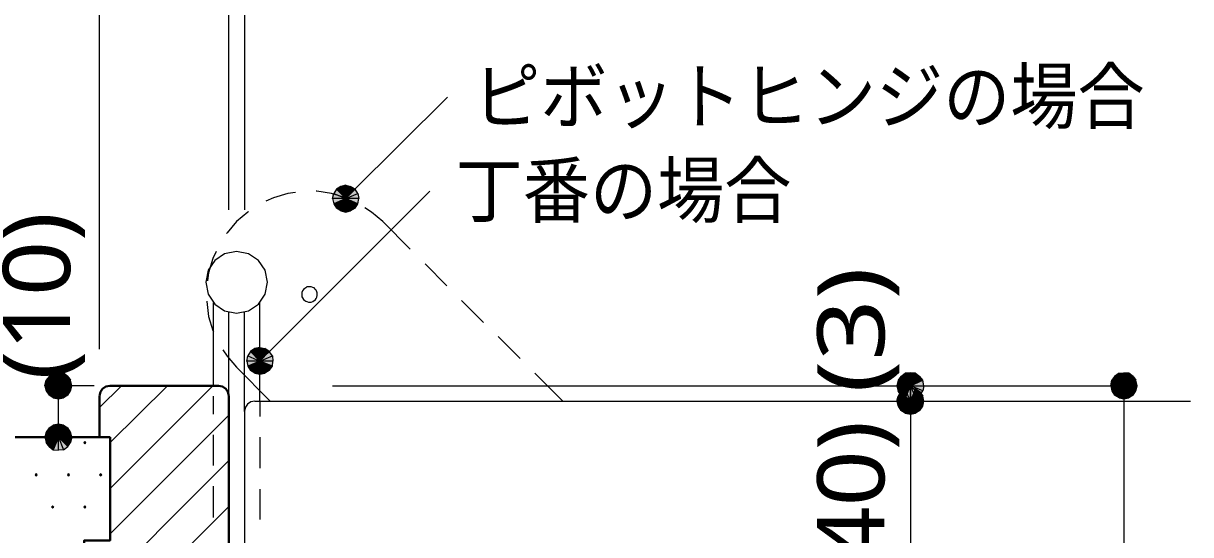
# Model space of a CAD drawing. Header units: millimetres. Extents: x 0 to 420, y 0 to 297.
# Drawn here: x 60.93 to 106.11, y 225.16 to 244.97 of the extents above; entities that cross this region are included whole.
import ezdxf
from ezdxf.enums import TextEntityAlignment as Align

# ---------------------------------------------------------------- set-up
doc = ezdxf.new("R2010")
doc.units = ezdxf.units.MM
doc.styles.add('kst32b', font='NotoSansJP-Variable.ttf')

msp = doc.modelspace()

# ---------------------------------------------------------------- hatches: boundary and pattern name
for points in [[(73.216, 238.654), (73.046, 238.548), (73.406, 238.188), (73.216, 238.654)], [(69.892, 232.368), (69.723, 232.262), (70.083, 231.881), (69.892, 232.368)], [(62.759, 230.738), (62.802, 230.928), (62.294, 230.928), (62.759, 230.738)], [(94.784, 231.14), (94.742, 230.928), (95.271, 230.928), (94.784, 231.14)], [(103.992, 230.738), (104.034, 230.928), (103.526, 230.928), (103.992, 230.738)], [(95.737, 230.145), (95.779, 230.336), (95.271, 230.336), (95.737, 230.145)], [(95.737, 230.145), (95.779, 230.336), (95.271, 230.336), (95.737, 230.145)], [(61.807, 229.129), (61.764, 228.939), (62.294, 228.939), (61.807, 229.129)], [(62.061, 228.769), (62.04, 228.748), (62.018, 228.727), (62.04, 228.706), (62.061, 228.685), (62.082, 228.706), (62.103, 228.727), (62.082, 228.748), (62.061, 228.769)], [(63.31, 228.769), (63.288, 228.748), (63.267, 228.727), (63.288, 228.706), (63.31, 228.685), (63.331, 228.706), (63.352, 228.727), (63.331, 228.748), (63.31, 228.769)], [(61.426, 227.521), (61.404, 227.499), (61.383, 227.478), (61.404, 227.457), (61.426, 227.436), (61.447, 227.457), (61.468, 227.478), (61.447, 227.499), (61.426, 227.521)], [(62.675, 227.521), (62.653, 227.499), (62.632, 227.478), (62.653, 227.457), (62.675, 227.436), (62.696, 227.457), (62.717, 227.478), (62.696, 227.499), (62.675, 227.521)], [(63.923, 227.521), (63.902, 227.499), (63.881, 227.478), (63.902, 227.457), (63.923, 227.436), (63.945, 227.457), (63.966, 227.478), (63.945, 227.499), (63.923, 227.521)], [(62.061, 226.272), (62.04, 226.25), (62.018, 226.229), (62.04, 226.208), (62.061, 226.187), (62.082, 226.208), (62.103, 226.229), (62.082, 226.25), (62.061, 226.272)], [(63.31, 226.272), (63.288, 226.25), (63.267, 226.229), (63.288, 226.208), (63.31, 226.187), (63.331, 226.208), (63.352, 226.229), (63.331, 226.25), (63.31, 226.272)]]:
    msp.add_hatch(color=7).paths.add_polyline_path(points)
h = msp.add_hatch(color=7)
h.paths.add_polyline_path([(73.766, 238.548), (73.596, 238.654), (73.406, 238.188), (73.766, 238.548)])
h.paths.add_polyline_path([(73.596, 238.654), (73.406, 238.188), (73.406, 238.696), (73.596, 238.654)])
h.paths.add_polyline_path([(73.406, 238.188), (73.406, 238.696), (73.216, 238.654), (73.406, 238.188)])
h = msp.add_hatch(color=7)
h.paths.add_polyline_path([(73.046, 238.548), (72.94, 238.379), (73.406, 238.188), (73.046, 238.548)])
h.paths.add_polyline_path([(72.94, 238.379), (73.406, 238.188), (72.898, 238.188), (72.94, 238.379)])
h.paths.add_polyline_path([(73.406, 238.188), (72.898, 238.188), (72.94, 237.977), (73.406, 238.188)])
h = msp.add_hatch(color=7)
h.paths.add_polyline_path([(72.94, 237.977), (73.046, 237.807), (73.406, 238.188), (72.94, 237.977)])
h.paths.add_polyline_path([(73.046, 237.807), (73.406, 238.188), (73.216, 237.702), (73.046, 237.807)])
h.paths.add_polyline_path([(73.406, 238.188), (73.216, 237.702), (73.406, 237.659), (73.406, 238.188)])
h = msp.add_hatch(color=7)
h.paths.add_polyline_path([(73.872, 237.977), (73.914, 238.188), (73.406, 238.188), (73.872, 237.977)])
h.paths.add_polyline_path([(73.914, 238.188), (73.406, 238.188), (73.872, 238.379), (73.914, 238.188)])
h.paths.add_polyline_path([(73.406, 238.188), (73.872, 238.379), (73.766, 238.548), (73.406, 238.188)])
h = msp.add_hatch(color=7)
h.paths.add_polyline_path([(73.406, 237.659), (73.596, 237.702), (73.406, 238.188), (73.406, 237.659)])
h.paths.add_polyline_path([(73.596, 237.702), (73.406, 238.188), (73.766, 237.807), (73.596, 237.702)])
h.paths.add_polyline_path([(73.406, 238.188), (73.766, 237.807), (73.872, 237.977), (73.406, 238.188)])
h = msp.add_hatch(color=7)
h.paths.add_polyline_path([(69.723, 232.262), (69.617, 232.092), (70.083, 231.881), (69.723, 232.262)])
h.paths.add_polyline_path([(69.617, 232.092), (70.083, 231.881), (69.575, 231.881), (69.617, 232.092)])
h.paths.add_polyline_path([(70.083, 231.881), (69.575, 231.881), (69.617, 231.69), (70.083, 231.881)])
h = msp.add_hatch(color=7)
h.paths.add_polyline_path([(70.443, 232.262), (70.273, 232.368), (70.083, 231.881), (70.443, 232.262)])
h.paths.add_polyline_path([(70.273, 232.368), (70.083, 231.881), (70.083, 232.41), (70.273, 232.368)])
h.paths.add_polyline_path([(70.083, 231.881), (70.083, 232.41), (69.892, 232.368), (70.083, 231.881)])
h = msp.add_hatch(color=7)
h.paths.add_polyline_path([(70.57, 231.69), (70.591, 231.881), (70.083, 231.881), (70.57, 231.69)])
h.paths.add_polyline_path([(70.591, 231.881), (70.083, 231.881), (70.57, 232.092), (70.591, 231.881)])
h.paths.add_polyline_path([(70.083, 231.881), (70.57, 232.092), (70.443, 232.262), (70.083, 231.881)])
h = msp.add_hatch(color=7)
h.paths.add_polyline_path([(69.617, 231.69), (69.723, 231.521), (70.083, 231.881), (69.617, 231.69)])
h.paths.add_polyline_path([(69.723, 231.521), (70.083, 231.881), (69.892, 231.415), (69.723, 231.521)])
h.paths.add_polyline_path([(70.083, 231.881), (69.892, 231.415), (70.083, 231.373), (70.083, 231.881)])
h = msp.add_hatch(color=7)
h.paths.add_polyline_path([(70.083, 231.373), (70.273, 231.415), (70.083, 231.881), (70.083, 231.373)])
h.paths.add_polyline_path([(70.273, 231.415), (70.083, 231.881), (70.443, 231.521), (70.273, 231.415)])
h.paths.add_polyline_path([(70.083, 231.881), (70.443, 231.521), (70.57, 231.69), (70.083, 231.881)])
h = msp.add_hatch(color=7)
h.paths.add_polyline_path([(62.484, 231.415), (62.294, 231.436), (62.294, 230.928), (62.484, 231.415)])
h.paths.add_polyline_path([(62.294, 231.436), (62.294, 230.928), (62.082, 231.415), (62.294, 231.436)])
h.paths.add_polyline_path([(62.294, 230.928), (62.082, 231.415), (61.934, 231.288), (62.294, 230.928)])
h = msp.add_hatch(color=7)
h.paths.add_polyline_path([(62.802, 230.928), (62.759, 231.14), (62.294, 230.928), (62.802, 230.928)])
h.paths.add_polyline_path([(62.759, 231.14), (62.294, 230.928), (62.653, 231.288), (62.759, 231.14)])
h.paths.add_polyline_path([(62.294, 230.928), (62.653, 231.288), (62.484, 231.415), (62.294, 230.928)])
h = msp.add_hatch(color=7)
h.paths.add_polyline_path([(95.271, 231.436), (95.06, 231.415), (95.271, 230.928), (95.271, 231.436)])
h.paths.add_polyline_path([(95.06, 231.415), (95.271, 230.928), (94.89, 231.288), (95.06, 231.415)])
h.paths.add_polyline_path([(95.271, 230.928), (94.89, 231.288), (94.784, 231.14), (95.271, 230.928)])
h = msp.add_hatch(color=7)
h.paths.add_polyline_path([(95.737, 231.14), (95.631, 231.288), (95.271, 230.928), (95.737, 231.14)])
h.paths.add_polyline_path([(95.631, 231.288), (95.271, 230.928), (95.462, 231.415), (95.631, 231.288)])
h.paths.add_polyline_path([(95.271, 230.928), (95.462, 231.415), (95.271, 231.436), (95.271, 230.928)])
h = msp.add_hatch(color=7)
h.paths.add_polyline_path([(103.717, 231.415), (103.526, 231.436), (103.526, 230.928), (103.717, 231.415)])
h.paths.add_polyline_path([(103.526, 231.436), (103.526, 230.928), (103.336, 231.415), (103.526, 231.436)])
h.paths.add_polyline_path([(103.526, 230.928), (103.336, 231.415), (103.166, 231.288), (103.526, 230.928)])
h = msp.add_hatch(color=7)
h.paths.add_polyline_path([(104.034, 230.928), (103.992, 231.14), (103.526, 230.928), (104.034, 230.928)])
h.paths.add_polyline_path([(103.992, 231.14), (103.526, 230.928), (103.886, 231.288), (103.992, 231.14)])
h.paths.add_polyline_path([(103.526, 230.928), (103.886, 231.288), (103.717, 231.415), (103.526, 230.928)])
h = msp.add_hatch(color=7)
h.paths.add_polyline_path([(61.934, 231.288), (61.807, 231.14), (62.294, 230.928), (61.934, 231.288)])
h.paths.add_polyline_path([(61.807, 231.14), (62.294, 230.928), (61.764, 230.928), (61.807, 231.14)])
h.paths.add_polyline_path([(62.294, 230.928), (61.764, 230.928), (61.807, 230.738), (62.294, 230.928)])
h = msp.add_hatch(color=7)
h.paths.add_polyline_path([(61.807, 230.738), (61.934, 230.568), (62.294, 230.928), (61.807, 230.738)])
h.paths.add_polyline_path([(61.934, 230.568), (62.294, 230.928), (62.082, 230.463), (61.934, 230.568)])
h.paths.add_polyline_path([(62.294, 230.928), (62.082, 230.463), (62.294, 230.42), (62.294, 230.928)])
h = msp.add_hatch(color=7)
h.paths.add_polyline_path([(62.294, 230.42), (62.484, 230.463), (62.294, 230.928), (62.294, 230.42)])
h.paths.add_polyline_path([(62.484, 230.463), (62.294, 230.928), (62.653, 230.568), (62.484, 230.463)])
h.paths.add_polyline_path([(62.294, 230.928), (62.653, 230.568), (62.759, 230.738), (62.294, 230.928)])
h = msp.add_hatch(color=7)
h.paths.add_polyline_path([(94.742, 230.928), (94.784, 230.738), (95.271, 230.928), (94.742, 230.928)])
h.paths.add_polyline_path([(94.784, 230.738), (95.271, 230.928), (94.89, 230.568), (94.784, 230.738)])
h.paths.add_polyline_path([(95.271, 230.928), (94.89, 230.568), (95.06, 230.463), (95.271, 230.928)])
h = msp.add_hatch(color=7)
h.paths.add_polyline_path([(95.06, 230.463), (95.271, 230.42), (95.271, 230.928), (95.06, 230.463)])
h.paths.add_polyline_path([(95.271, 230.42), (95.271, 230.928), (95.462, 230.463), (95.271, 230.42)])
h.paths.add_polyline_path([(95.271, 230.928), (95.462, 230.463), (95.631, 230.568), (95.271, 230.928)])
h = msp.add_hatch(color=7)
h.paths.add_polyline_path([(95.631, 230.568), (95.737, 230.738), (95.271, 230.928), (95.631, 230.568)])
h.paths.add_polyline_path([(95.737, 230.738), (95.271, 230.928), (95.779, 230.928), (95.737, 230.738)])
h.paths.add_polyline_path([(95.271, 230.928), (95.779, 230.928), (95.737, 231.14), (95.271, 230.928)])
h = msp.add_hatch(color=7)
h.paths.add_polyline_path([(103.166, 231.288), (103.061, 231.14), (103.526, 230.928), (103.166, 231.288)])
h.paths.add_polyline_path([(103.061, 231.14), (103.526, 230.928), (103.018, 230.928), (103.061, 231.14)])
h.paths.add_polyline_path([(103.526, 230.928), (103.018, 230.928), (103.061, 230.738), (103.526, 230.928)])
h = msp.add_hatch(color=7)
h.paths.add_polyline_path([(103.061, 230.738), (103.166, 230.568), (103.526, 230.928), (103.061, 230.738)])
h.paths.add_polyline_path([(103.166, 230.568), (103.526, 230.928), (103.336, 230.463), (103.166, 230.568)])
h.paths.add_polyline_path([(103.526, 230.928), (103.336, 230.463), (103.526, 230.42), (103.526, 230.928)])
h = msp.add_hatch(color=7)
h.paths.add_polyline_path([(103.526, 230.42), (103.717, 230.463), (103.526, 230.928), (103.526, 230.42)])
h.paths.add_polyline_path([(103.717, 230.463), (103.526, 230.928), (103.886, 230.568), (103.717, 230.463)])
h.paths.add_polyline_path([(103.526, 230.928), (103.886, 230.568), (103.992, 230.738), (103.526, 230.928)])
h = msp.add_hatch(color=7)
h.paths.add_polyline_path([(94.89, 230.696), (94.784, 230.526), (95.271, 230.336), (94.89, 230.696)])
h.paths.add_polyline_path([(94.784, 230.526), (95.271, 230.336), (94.742, 230.336), (94.784, 230.526)])
h.paths.add_polyline_path([(95.271, 230.336), (94.742, 230.336), (94.784, 230.145), (95.271, 230.336)])
h = msp.add_hatch(color=7)
h.paths.add_polyline_path([(94.89, 230.696), (94.784, 230.526), (95.271, 230.336), (94.89, 230.696)])
h.paths.add_polyline_path([(94.784, 230.526), (95.271, 230.336), (94.742, 230.336), (94.784, 230.526)])
h.paths.add_polyline_path([(95.271, 230.336), (94.742, 230.336), (94.784, 230.145), (95.271, 230.336)])
h = msp.add_hatch(color=7)
h.paths.add_polyline_path([(95.462, 230.801), (95.271, 230.844), (95.271, 230.336), (95.462, 230.801)])
h.paths.add_polyline_path([(95.271, 230.844), (95.271, 230.336), (95.06, 230.801), (95.271, 230.844)])
h.paths.add_polyline_path([(95.271, 230.336), (95.06, 230.801), (94.89, 230.696), (95.271, 230.336)])
h = msp.add_hatch(color=7)
h.paths.add_polyline_path([(95.462, 230.801), (95.271, 230.844), (95.271, 230.336), (95.462, 230.801)])
h.paths.add_polyline_path([(95.271, 230.844), (95.271, 230.336), (95.06, 230.801), (95.271, 230.844)])
h.paths.add_polyline_path([(95.271, 230.336), (95.06, 230.801), (94.89, 230.696), (95.271, 230.336)])
h = msp.add_hatch(color=7)
h.paths.add_polyline_path([(95.779, 230.336), (95.737, 230.526), (95.271, 230.336), (95.779, 230.336)])
h.paths.add_polyline_path([(95.737, 230.526), (95.271, 230.336), (95.631, 230.696), (95.737, 230.526)])
h.paths.add_polyline_path([(95.271, 230.336), (95.631, 230.696), (95.462, 230.801), (95.271, 230.336)])
h = msp.add_hatch(color=7)
h.paths.add_polyline_path([(95.779, 230.336), (95.737, 230.526), (95.271, 230.336), (95.779, 230.336)])
h.paths.add_polyline_path([(95.737, 230.526), (95.271, 230.336), (95.631, 230.696), (95.737, 230.526)])
h.paths.add_polyline_path([(95.271, 230.336), (95.631, 230.696), (95.462, 230.801), (95.271, 230.336)])
h = msp.add_hatch(color=7)
h.paths.add_polyline_path([(94.784, 230.145), (94.89, 229.976), (95.271, 230.336), (94.784, 230.145)])
h.paths.add_polyline_path([(94.89, 229.976), (95.271, 230.336), (95.06, 229.87), (94.89, 229.976)])
h.paths.add_polyline_path([(95.271, 230.336), (95.06, 229.87), (95.271, 229.828), (95.271, 230.336)])
h = msp.add_hatch(color=7)
h.paths.add_polyline_path([(94.784, 230.145), (94.89, 229.976), (95.271, 230.336), (94.784, 230.145)])
h.paths.add_polyline_path([(94.89, 229.976), (95.271, 230.336), (95.06, 229.87), (94.89, 229.976)])
h.paths.add_polyline_path([(95.271, 230.336), (95.06, 229.87), (95.271, 229.828), (95.271, 230.336)])
h = msp.add_hatch(color=7)
h.paths.add_polyline_path([(95.271, 229.828), (95.462, 229.87), (95.271, 230.336), (95.271, 229.828)])
h.paths.add_polyline_path([(95.462, 229.87), (95.271, 230.336), (95.631, 229.976), (95.462, 229.87)])
h.paths.add_polyline_path([(95.271, 230.336), (95.631, 229.976), (95.737, 230.145), (95.271, 230.336)])
h = msp.add_hatch(color=7)
h.paths.add_polyline_path([(95.271, 229.828), (95.462, 229.87), (95.271, 230.336), (95.271, 229.828)])
h.paths.add_polyline_path([(95.462, 229.87), (95.271, 230.336), (95.631, 229.976), (95.462, 229.87)])
h.paths.add_polyline_path([(95.271, 230.336), (95.631, 229.976), (95.737, 230.145), (95.271, 230.336)])
h = msp.add_hatch(color=7)
h.paths.add_polyline_path([(62.294, 229.447), (62.082, 229.404), (62.294, 228.939), (62.294, 229.447)])
h.paths.add_polyline_path([(62.082, 229.404), (62.294, 228.939), (61.934, 229.298), (62.082, 229.404)])
h.paths.add_polyline_path([(62.294, 228.939), (61.934, 229.298), (61.807, 229.129), (62.294, 228.939)])
h = msp.add_hatch(color=7)
h.paths.add_polyline_path([(62.759, 229.129), (62.653, 229.298), (62.294, 228.939), (62.759, 229.129)])
h.paths.add_polyline_path([(62.653, 229.298), (62.294, 228.939), (62.484, 229.404), (62.653, 229.298)])
h.paths.add_polyline_path([(62.294, 228.939), (62.484, 229.404), (62.294, 229.447), (62.294, 228.939)])
h = msp.add_hatch(color=7)
h.paths.add_polyline_path([(62.653, 228.579), (62.759, 228.727), (62.294, 228.939), (62.653, 228.579)])
h.paths.add_polyline_path([(62.759, 228.727), (62.294, 228.939), (62.802, 228.939), (62.759, 228.727)])
h.paths.add_polyline_path([(62.294, 228.939), (62.802, 228.939), (62.759, 229.129), (62.294, 228.939)])
h = msp.add_hatch(color=7)
h.paths.add_polyline_path([(61.764, 228.939), (61.807, 228.727), (62.294, 228.939), (61.764, 228.939)])
h.paths.add_polyline_path([(61.807, 228.727), (62.294, 228.939), (61.934, 228.579), (61.807, 228.727)])
h.paths.add_polyline_path([(62.294, 228.939), (61.934, 228.579), (62.082, 228.452), (62.294, 228.939)])
h = msp.add_hatch(color=7)
h.paths.add_polyline_path([(62.082, 228.452), (62.294, 228.431), (62.294, 228.939), (62.082, 228.452)])
h.paths.add_polyline_path([(62.294, 228.431), (62.294, 228.939), (62.484, 228.452), (62.294, 228.431)])
h.paths.add_polyline_path([(62.294, 228.939), (62.484, 228.452), (62.653, 228.579), (62.294, 228.939)])

# ---------------------------------------------------------------- linework, layer by layer
at = {"lineweight": 13}
for points in [[(68.876, 237.744), (68.876, 258.805)], [(63.881, 249.322), (68.876, 249.322), (69.49, 249.322), (69.49, 237.744)], [(63.881, 232.346), (63.881, 249.322)], [(73.681, 238.464), (77.343, 242.104)], [(71.459, 238.421), (71.162, 238.379), (70.612, 238.21), (70.316, 238.083)], [(76.666, 238.464), (70.379, 232.177)], [(73.427, 238.21), (73.406, 238.21), (72.856, 238.379), (72.284, 238.464), (72.263, 238.464)], [(69.638, 237.68), (69.617, 237.659), (69.173, 237.299), (68.813, 236.855), (68.792, 236.834)], [(74.845, 237.299), (74.401, 237.659), (74.147, 237.829)], [(74.845, 237.299), (75.904, 236.22)], [(68.39, 236.135), (68.262, 235.86), (68.093, 235.31), (68.051, 234.992)], [(76.475, 235.648), (77.322, 234.802)], [(68.03, 234.209), (68.03, 234.188), (68.093, 233.616), (68.262, 233.066), (68.284, 233.024)], [(68.284, 230.928), (68.284, 234.146)], [(70.083, 230.336), (70.083, 234.146)], [(77.893, 234.23), (78.74, 233.384)], [(68.876, 230.526), (68.876, 233.765)], [(69.49, 229.933), (69.49, 233.765)], [(79.312, 232.833), (80.158, 231.987)], [(68.644, 232.325), (68.813, 232.071), (69.173, 231.648)], [(70.485, 230.336), (69.173, 231.648)], [(80.73, 231.415), (81.809, 230.336)], [(63.669, 230.928), (62.251, 230.928)], [(62.294, 228.939), (62.294, 230.928)], [(63.881, 230.082), (64.728, 230.928)], [(64.283, 228.727), (66.506, 230.928)], [(64.283, 226.949), (68.262, 230.928)], [(72.898, 230.928), (103.526, 230.928), (103.526, 210.926)], [(95.271, 230.928), (95.271, 230.336), (95.271, 222.335)], [(68.284, 229.828), (68.284, 230.526)], [(69.882, 230.336), (69.729, 230.305), (69.605, 230.221), (69.521, 230.097), (69.49, 229.944)], [(69.892, 230.336), (106.109, 230.336)], [(70.083, 230.336), (70.083, 229.743)], [(64.283, 225.192), (68.876, 229.785)], [(69.49, 229.933), (69.49, 222.737)], [(68.284, 227.838), (68.284, 229.023)], [(70.083, 228.939), (70.083, 227.732)], [(63.288, 222.419), (68.876, 228.029)], [(68.284, 225.827), (68.284, 227.034)], [(70.083, 226.928), (70.083, 225.742)], [(64.558, 221.911), (68.876, 226.25)]]:
    msp.add_lwpolyline(points, dxfattribs=at)
at = {"lineweight": 0}
for points in [[(73.216, 238.654), (73.046, 238.548), (73.406, 238.188)], [(73.406, 238.188), (73.406, 238.696), (73.216, 238.654)], [(73.596, 238.654), (73.406, 238.188), (73.406, 238.696)], [(73.766, 238.548), (73.596, 238.654), (73.406, 238.188)], [(72.94, 238.379), (73.406, 238.188), (72.898, 238.188)], [(73.406, 238.188), (72.898, 238.188), (72.94, 237.977)], [(73.046, 238.548), (72.94, 238.379), (73.406, 238.188)], [(72.94, 237.977), (73.046, 237.807), (73.406, 238.188)], [(73.046, 237.807), (73.406, 238.188), (73.216, 237.702)], [(73.406, 238.188), (73.216, 237.702), (73.406, 237.659)], [(73.406, 238.188), (73.872, 238.379), (73.766, 238.548)], [(73.914, 238.188), (73.406, 238.188), (73.872, 238.379)], [(73.406, 237.659), (73.596, 237.702), (73.406, 238.188)], [(73.596, 237.702), (73.406, 238.188), (73.766, 237.807)], [(73.406, 238.188), (73.766, 237.807), (73.872, 237.977)], [(73.872, 237.977), (73.914, 238.188), (73.406, 238.188)], [(69.723, 232.262), (69.617, 232.092), (70.083, 231.881)], [(69.892, 232.368), (69.723, 232.262), (70.083, 231.881)], [(70.083, 231.881), (70.083, 232.41), (69.892, 232.368)], [(70.273, 232.368), (70.083, 231.881), (70.083, 232.41)], [(70.443, 232.262), (70.273, 232.368), (70.083, 231.881)], [(70.083, 231.881), (70.57, 232.092), (70.443, 232.262)], [(69.617, 232.092), (70.083, 231.881), (69.575, 231.881)], [(70.083, 231.881), (69.575, 231.881), (69.617, 231.69)], [(69.617, 231.69), (69.723, 231.521), (70.083, 231.881)], [(69.723, 231.521), (70.083, 231.881), (69.892, 231.415)], [(70.083, 231.881), (69.892, 231.415), (70.083, 231.373)], [(70.591, 231.881), (70.083, 231.881), (70.57, 232.092)], [(70.083, 231.373), (70.273, 231.415), (70.083, 231.881)], [(70.273, 231.415), (70.083, 231.881), (70.443, 231.521)], [(70.083, 231.881), (70.443, 231.521), (70.57, 231.69)], [(70.57, 231.69), (70.591, 231.881), (70.083, 231.881)], [(62.294, 230.928), (62.082, 231.415), (61.934, 231.288)], [(62.294, 231.436), (62.294, 230.928), (62.082, 231.415)], [(62.484, 231.415), (62.294, 231.436), (62.294, 230.928)], [(62.294, 230.928), (62.653, 231.288), (62.484, 231.415)], [(95.06, 231.415), (95.271, 230.928), (94.89, 231.288)], [(95.271, 231.436), (95.06, 231.415), (95.271, 230.928)], [(95.271, 230.928), (95.462, 231.415), (95.271, 231.436)], [(95.631, 231.288), (95.271, 230.928), (95.462, 231.415)], [(103.526, 230.928), (103.336, 231.415), (103.166, 231.288)], [(103.526, 231.436), (103.526, 230.928), (103.336, 231.415)], [(103.717, 231.415), (103.526, 231.436), (103.526, 230.928)], [(103.526, 230.928), (103.886, 231.288), (103.717, 231.415)], [(61.807, 231.14), (62.294, 230.928), (61.764, 230.928)], [(62.294, 230.928), (61.764, 230.928), (61.807, 230.738)], [(61.934, 231.288), (61.807, 231.14), (62.294, 230.928)], [(61.807, 230.738), (61.934, 230.568), (62.294, 230.928)], [(61.934, 230.568), (62.294, 230.928), (62.082, 230.463)], [(62.294, 230.928), (62.082, 230.463), (62.294, 230.42)], [(62.759, 231.14), (62.294, 230.928), (62.653, 231.288)], [(62.802, 230.928), (62.759, 231.14), (62.294, 230.928)], [(62.294, 230.42), (62.484, 230.463), (62.294, 230.928)], [(62.484, 230.463), (62.294, 230.928), (62.653, 230.568)], [(62.294, 230.928), (62.653, 230.568), (62.759, 230.738)], [(62.759, 230.738), (62.802, 230.928), (62.294, 230.928)], [(94.784, 231.14), (94.742, 230.928), (95.271, 230.928)], [(94.742, 230.928), (94.784, 230.738), (95.271, 230.928)], [(95.271, 230.928), (94.89, 231.288), (94.784, 231.14)], [(94.784, 230.738), (95.271, 230.928), (94.89, 230.568)], [(95.271, 230.928), (94.89, 230.568), (95.06, 230.463)], [(95.06, 230.463), (95.271, 230.42), (95.271, 230.928)], [(95.737, 231.14), (95.631, 231.288), (95.271, 230.928)], [(95.271, 230.928), (95.779, 230.928), (95.737, 231.14)], [(95.271, 230.42), (95.271, 230.928), (95.462, 230.463)], [(95.271, 230.928), (95.462, 230.463), (95.631, 230.568)], [(95.631, 230.568), (95.737, 230.738), (95.271, 230.928)], [(95.737, 230.738), (95.271, 230.928), (95.779, 230.928)], [(103.061, 231.14), (103.526, 230.928), (103.018, 230.928)], [(103.526, 230.928), (103.018, 230.928), (103.061, 230.738)], [(103.166, 231.288), (103.061, 231.14), (103.526, 230.928)], [(103.061, 230.738), (103.166, 230.568), (103.526, 230.928)], [(103.166, 230.568), (103.526, 230.928), (103.336, 230.463)], [(103.526, 230.928), (103.336, 230.463), (103.526, 230.42)], [(103.992, 231.14), (103.526, 230.928), (103.886, 231.288)], [(104.034, 230.928), (103.992, 231.14), (103.526, 230.928)], [(103.526, 230.42), (103.717, 230.463), (103.526, 230.928)], [(103.717, 230.463), (103.526, 230.928), (103.886, 230.568)], [(103.526, 230.928), (103.886, 230.568), (103.992, 230.738)], [(103.992, 230.738), (104.034, 230.928), (103.526, 230.928)], [(94.784, 230.526), (95.271, 230.336), (94.742, 230.336)], [(94.784, 230.526), (95.271, 230.336), (94.742, 230.336)], [(94.89, 230.696), (94.784, 230.526), (95.271, 230.336)], [(94.89, 230.696), (94.784, 230.526), (95.271, 230.336)], [(95.271, 230.336), (95.06, 230.801), (94.89, 230.696)], [(95.271, 230.336), (95.06, 230.801), (94.89, 230.696)], [(95.271, 230.844), (95.271, 230.336), (95.06, 230.801)], [(95.271, 230.844), (95.271, 230.336), (95.06, 230.801)], [(95.462, 230.801), (95.271, 230.844), (95.271, 230.336)], [(95.462, 230.801), (95.271, 230.844), (95.271, 230.336)], [(95.271, 230.336), (95.631, 230.696), (95.462, 230.801)], [(95.271, 230.336), (95.631, 230.696), (95.462, 230.801)], [(95.737, 230.526), (95.271, 230.336), (95.631, 230.696)], [(95.737, 230.526), (95.271, 230.336), (95.631, 230.696)], [(95.779, 230.336), (95.737, 230.526), (95.271, 230.336)], [(95.779, 230.336), (95.737, 230.526), (95.271, 230.336)], [(95.271, 230.336), (94.742, 230.336), (94.784, 230.145)], [(95.271, 230.336), (94.742, 230.336), (94.784, 230.145)], [(94.784, 230.145), (94.89, 229.976), (95.271, 230.336)], [(94.784, 230.145), (94.89, 229.976), (95.271, 230.336)], [(94.89, 229.976), (95.271, 230.336), (95.06, 229.87)], [(94.89, 229.976), (95.271, 230.336), (95.06, 229.87)], [(95.271, 230.336), (95.06, 229.87), (95.271, 229.828)], [(95.271, 230.336), (95.06, 229.87), (95.271, 229.828)], [(95.271, 229.828), (95.462, 229.87), (95.271, 230.336)], [(95.462, 229.87), (95.271, 230.336), (95.631, 229.976)], [(95.271, 230.336), (95.631, 229.976), (95.737, 230.145)], [(95.737, 230.145), (95.779, 230.336), (95.271, 230.336)], [(95.271, 229.828), (95.462, 229.87), (95.271, 230.336)], [(95.462, 229.87), (95.271, 230.336), (95.631, 229.976)], [(95.271, 230.336), (95.631, 229.976), (95.737, 230.145)], [(95.737, 230.145), (95.779, 230.336), (95.271, 230.336)], [(61.807, 229.129), (61.764, 228.939), (62.294, 228.939)], [(62.294, 228.939), (61.934, 229.298), (61.807, 229.129)], [(62.082, 229.404), (62.294, 228.939), (61.934, 229.298)], [(62.294, 229.447), (62.082, 229.404), (62.294, 228.939)], [(62.294, 228.939), (62.484, 229.404), (62.294, 229.447)], [(62.653, 229.298), (62.294, 228.939), (62.484, 229.404)], [(62.759, 229.129), (62.653, 229.298), (62.294, 228.939)], [(62.294, 228.939), (62.802, 228.939), (62.759, 229.129)], [(61.764, 228.939), (61.807, 228.727), (62.294, 228.939)], [(61.807, 228.727), (62.294, 228.939), (61.934, 228.579)], [(62.294, 228.939), (61.934, 228.579), (62.082, 228.452)], [(62.061, 228.769), (62.04, 228.748), (62.018, 228.727), (62.04, 228.706), (62.061, 228.685), (62.082, 228.706), (62.103, 228.727), (62.082, 228.748)], [(62.082, 228.452), (62.294, 228.431), (62.294, 228.939)], [(62.294, 228.431), (62.294, 228.939), (62.484, 228.452)], [(62.294, 228.939), (62.484, 228.452), (62.653, 228.579)], [(62.653, 228.579), (62.759, 228.727), (62.294, 228.939)], [(62.759, 228.727), (62.294, 228.939), (62.802, 228.939)], [(63.31, 228.769), (63.288, 228.748), (63.267, 228.727), (63.288, 228.706), (63.31, 228.685), (63.331, 228.706), (63.352, 228.727), (63.331, 228.748)], [(61.426, 227.521), (61.404, 227.499), (61.383, 227.478), (61.404, 227.457), (61.426, 227.436), (61.447, 227.457), (61.468, 227.478), (61.447, 227.499)], [(62.675, 227.521), (62.653, 227.499), (62.632, 227.478), (62.653, 227.457), (62.675, 227.436), (62.696, 227.457), (62.717, 227.478), (62.696, 227.499)], [(63.923, 227.521), (63.902, 227.499), (63.881, 227.478), (63.902, 227.457), (63.923, 227.436), (63.945, 227.457), (63.966, 227.478), (63.945, 227.499)], [(62.061, 226.272), (62.04, 226.25), (62.018, 226.229), (62.04, 226.208), (62.061, 226.187), (62.082, 226.208), (62.103, 226.229), (62.082, 226.25)], [(63.31, 226.272), (63.288, 226.25), (63.267, 226.229), (63.288, 226.208), (63.31, 226.187), (63.331, 226.208), (63.352, 226.229), (63.331, 226.25)]]:
    msp.add_lwpolyline(points, close=True, dxfattribs=at)
at = {"lineweight": 13}
for points in [[(70.379, 234.939), (70.285, 235.405), (70.029, 235.785), (69.649, 236.041), (69.183, 236.135), (68.718, 236.041), (68.338, 235.785), (68.081, 235.405), (67.987, 234.939), (68.081, 234.474), (68.338, 234.094), (68.718, 233.837), (69.183, 233.743), (69.649, 233.837), (70.029, 234.094), (70.285, 234.474)], [(72.305, 234.463), (72.305, 234.527), (72.284, 234.569), (72.263, 234.632), (72.221, 234.675), (72.178, 234.717), (72.136, 234.738), (72.073, 234.759), (72.03, 234.759), (71.967, 234.759), (71.903, 234.759), (71.861, 234.717), (71.819, 234.696), (71.776, 234.654), (71.734, 234.611), (71.713, 234.548), (71.713, 234.505), (71.713, 234.442), (71.713, 234.379), (71.734, 234.336), (71.776, 234.273), (71.819, 234.23), (71.861, 234.209), (71.903, 234.188), (71.967, 234.167), (72.03, 234.167), (72.073, 234.167), (72.136, 234.188), (72.178, 234.23), (72.221, 234.251), (72.263, 234.315), (72.284, 234.357), (72.305, 234.421)]]:
    msp.add_lwpolyline(points, close=True, dxfattribs=at)
at = {"lineweight": 30}
for points in [[(64.273, 230.928), (64.12, 230.898), (63.996, 230.814), (63.912, 230.689), (63.881, 230.537)], [(64.283, 230.928), (68.495, 230.928)], [(68.876, 230.537), (68.846, 230.689), (68.762, 230.814), (68.637, 230.898), (68.485, 230.928)], [(63.881, 228.939), (63.881, 230.526)], [(68.876, 221.932), (68.876, 230.526)], [(33.38, 228.939), (63.881, 228.939)], [(63.288, 211.942), (63.288, 224.938), (64.283, 224.938), (64.283, 228.939)], [(63.881, 228.939), (64.283, 228.939)]]:
    msp.add_lwpolyline(points, dxfattribs=at)

# ---------------------------------------------------------------- texts
at = {"style": 'kst32b'}
for s, height, p, p2 in [('ピボットヒンジの場合', 2.0791, (78.338, 241.109), (104.327, 241.109)), ('丁番の場合', 2.0791, (77.661, 237.469), (90.655, 237.469)), ('(10)', 2.5989, (62.738, 231.161), (62.738, 237.658)), ('(3)', 2.5989, (94.255, 230.653), (94.255, 235.526)), ('(2) (40)', 2.5989, (94.255, 217.487), (94.255, 229.573))]:
    msp.add_text(s, height=height, dxfattribs=at).set_placement(p, p2, align=Align.FIT)

doc.saveas('drawing.dxf')
